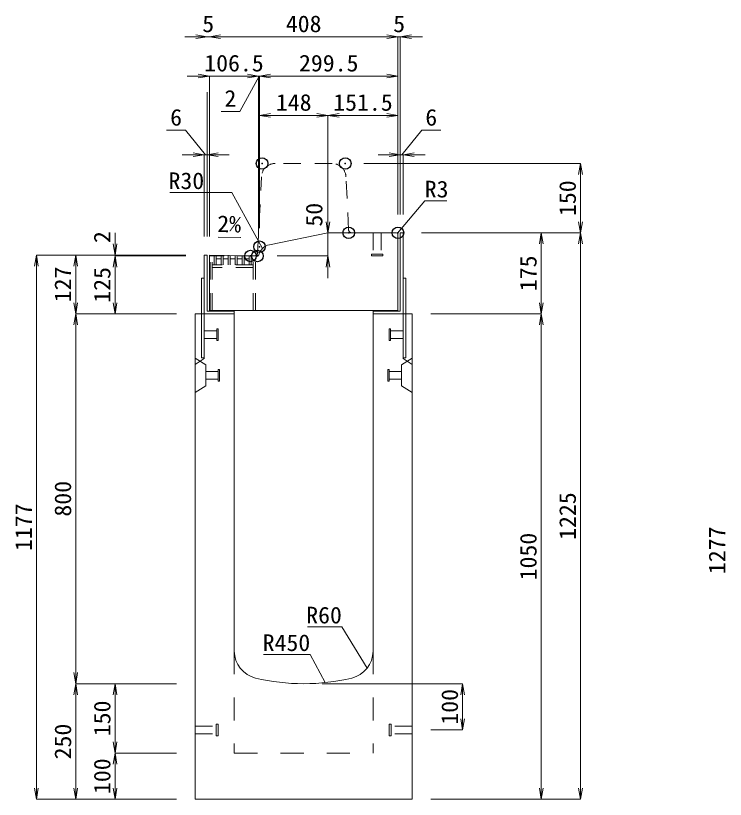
# Model space of a CAD drawing. Units: millimetres at full size. Extents: x -1809 to 57027, y -20349 to 17321.
# Drawn here: x 16777 to 18312, y -8696 to -7001 of the extents above; entities that cross this region are included whole.
import ezdxf
from ezdxf.enums import TextEntityAlignment as Align

# ---------------------------------------------------------------- set-up
doc = ezdxf.new("R2010")
doc.units = ezdxf.units.MM
doc.header["$LTSCALE"] = 50
doc.header["$PDMODE"] = 32
doc.header["$PDSIZE"] = 25
doc.linetypes.add('USER1', pattern=[2, 1, -1])
doc.linetypes.add('USER2', pattern=[1.35, 0.75, -0.6])
for name, color, linetype, lineweight in [('インサート', 3, 'USER2', 9), ('グレーチング', 7, 'USER2', 5), ('受枠', 3, 'Continuous', 5), ('寸法線', 7, 'Continuous', 13), ('引出線', 4, 'Continuous', 13), ('本体', 2, 'Continuous', 13)]:
    doc.layers.add(name, color=color, linetype=linetype, lineweight=lineweight)
doc.layers.add('作業エリア', color=11, linetype='Continuous')
doc.styles.add('ＭＳ 明朝', font='')
doc.styles.get('ＭＳ 明朝').set_extended_font_data('MS Mincho')

# ---------------------------------------------------------------- blocks, each defined once
blk = doc.blocks.new('open_arrow')
at = {"color": 0, "linetype": 'Continuous', "lineweight": -2}
blk.add_lwpolyline([(7.5, 1.25), (0, 0), (7.5, -1.25)], dxfattribs=at)

msp = doc.modelspace()

# ---------------------------------------------------------------- linework, layer by layer
at = {"layer": 'インサート'}
for p, q in [((17550.5, -7471.05), (17550.5, -7517.05)), ((17550.5, -7471.05), (17567.5, -7471.05)), ((17567.5, -7471.05), (17567.5, -7517.05)), ((17546.5, -7521.05), (17546.5, -7517.05)), ((17546.5, -7517.05), (17571.5, -7517.05)), ((17546.5, -7521.05), (17571.5, -7521.05)), ((17571.5, -7517.05), (17571.5, -7521.05)), ((17185, -7682.55), (17212, -7682.55)), ((17185, -7682.55), (17185, -7699.55)), ((17215, -7678.55), (17212, -7678.55)), ((17212, -7678.55), (17212, -7703.55)), ((17215, -7703.55), (17215, -7678.55)), ((17585, -7678.55), (17588, -7678.55)), ((17585, -7703.55), (17585, -7678.55)), ((17588, -7678.55), (17588, -7703.55)), ((17615, -7682.55), (17588, -7682.55)), ((17615, -7682.55), (17615, -7699.55)), ((17185, -7699.55), (17212, -7699.55)), ((17212, -7703.55), (17215, -7703.55)), ((17588, -7703.55), (17585, -7703.55)), ((17615, -7699.55), (17588, -7699.55)), ((17188.2, -7770.55), (17215.2, -7770.55)), ((17188.2, -7770.55), (17188.2, -7787.55)), ((17218.2, -7766.55), (17215.2, -7766.55)), ((17215.2, -7766.55), (17215.2, -7791.55)), ((17218.2, -7791.55), (17218.2, -7766.55)), ((17581.8, -7766.55), (17584.8, -7766.55)), ((17581.8, -7791.55), (17581.8, -7766.55)), ((17584.8, -7766.55), (17584.8, -7791.55)), ((17611.8, -7770.55), (17584.8, -7770.55)), ((17611.8, -7770.55), (17611.8, -7787.55)), ((17188.2, -7787.55), (17215.2, -7787.55)), ((17215.2, -7791.55), (17218.2, -7791.55)), ((17584.8, -7791.55), (17581.8, -7791.55)), ((17611.8, -7787.55), (17584.8, -7787.55)), ((17165, -8537.55), (17211, -8537.55)), ((17165, -8554.55), (17165, -8537.55)), ((17211, -8558.55), (17211, -8533.55)), ((17211, -8533.55), (17215, -8533.55)), ((17215, -8558.55), (17215, -8533.55)), ((17585, -8533.55), (17589, -8533.55)), ((17585, -8533.55), (17585, -8558.55)), ((17589, -8533.55), (17589, -8558.55)), ((17635, -8537.55), (17589, -8537.55)), ((17635, -8537.55), (17635, -8554.55)), ((17165, -8554.55), (17211, -8554.55)), ((17635, -8554.55), (17589, -8554.55)), ((17215, -8558.55), (17211, -8558.55)), ((17589, -8558.55), (17585, -8558.55))]:
    msp.add_line(p, q, dxfattribs=at)
at = {"layer": 'グレーチング'}
for p, q in [((17197.5, -7639.05), (17197.5, -7521.05)), ((17295.5, -7521.05), (17197.5, -7521.05)), ((17202, -7639.05), (17202, -7521.05)), ((17206.5, -7540.05), (17206.5, -7521.05)), ((17211, -7540.05), (17211, -7521.05)), ((17221.6, -7540.05), (17221.6, -7521.05)), ((17226.1, -7540.05), (17226.1, -7521.05)), ((17236.7, -7540.05), (17236.7, -7521.05)), ((17241.2, -7540.05), (17241.2, -7521.05)), ((17251.8, -7540.05), (17251.8, -7521.05)), ((17256.3, -7540.05), (17256.3, -7521.05)), ((17266.9, -7540.05), (17266.9, -7521.05)), ((17271.4, -7540.05), (17271.4, -7521.05)), ((17282, -7540.05), (17282, -7521.05)), ((17286.5, -7540.05), (17286.5, -7521.05)), ((17291, -7639.05), (17291, -7521.05)), ((17295.5, -7639.05), (17295.5, -7521.05)), ((17291, -7540.05), (17202, -7540.05)), ((17221.6, -7527.05), (17211, -7527.05)), ((17236.7, -7527.05), (17226.1, -7527.05)), ((17251.8, -7527.05), (17241.2, -7527.05)), ((17266.9, -7527.05), (17256.3, -7527.05)), ((17282, -7527.05), (17271.4, -7527.05)), ((17291, -7546.05), (17202, -7546.05))]:
    msp.add_line(p, q, dxfattribs=at)
at = {"layer": '作業エリア'}
for p in [(17310, -7321.05), (17490, -7321.05), (17497.5, -7471.05), (17604, -7471.05), (17304.5, -7501.05), (17285, -7521.05), (17300, -7521.05)]:
    msp.add_point(p, dxfattribs=at)
at = {"layer": '受枠'}
for p, q in [((17609, -7471.05), (17609, -7640.05)), ((17615, -7471.05), (17609, -7471.05)), ((17615, -7471.05), (17615, -7741.05)), ((17185, -7519.05), (17185, -7741.05)), ((17185, -7519.05), (17191, -7519.05)), ((17191, -7519.05), (17191, -7640.05)), ((17179, -7569.05), (17179, -7741.05)), ((17179, -7569.05), (17185, -7569.05)), ((17621, -7569.05), (17615, -7569.05)), ((17621, -7569.05), (17621, -7741.05)), ((17191, -7640.05), (17250, -7640.05)), ((17250, -7640.05), (17250, -7646.05)), ((17550, -7640.05), (17550, -7646.05)), ((17609, -7640.05), (17550, -7640.05)), ((17185, -7646.05), (17250, -7646.05)), ((17615, -7646.05), (17550, -7646.05)), ((17179, -7741.05), (17185, -7741.05)), ((17621, -7741.05), (17615, -7741.05))]:
    msp.add_line(p, q, dxfattribs=at)
at = {"layer": '寸法線'}
for p, q in [((17244, -7046.93), (17143, -7046.93)), ((17604, -7046.93), (17196, -7046.93)), ((17556, -7046.93), (17657, -7046.93)), ((17604, -7431.03), (17604, -7046.93)), ((17604, -7431.03), (17604, -7046.93)), ((17609, -7431.03), (17609, -7046.93)), ((17302.57, -7131.93), (17148, -7131.93)), ((17196, -7479.25), (17196, -7131.93)), ((17352.5, -7131.93), (17254.57, -7131.93)), ((17303.53, -7131.93), (17261.69, -7208.3)), ((17302.57, -7481.03), (17302.57, -7131.93)), ((17604, -7131.93), (17304.5, -7131.93)), ((17304.5, -7461.03), (17304.5, -7131.93)), ((17604, -7431.03), (17604, -7131.93)), ((17191, -7479.03), (17191, -7166.91)), ((17196, -7479.25), (17196, -7176.93)), ((17196, -7479.25), (17196, -7176.93)), ((17302.57, -7481.03), (17302.57, -7178.69)), ((17304.5, -7461.03), (17304.5, -7176.93)), ((17261.69, -7208.3), (17221.28, -7208.3)), ((17304.5, -7216.93), (17452.5, -7216.93)), ((17304.5, -7461.03), (17304.5, -7216.93)), ((17452.5, -7431.03), (17452.5, -7216.93)), ((17452.5, -7216.93), (17604, -7216.93)), ((17452.5, -7431.03), (17452.5, -7216.93)), ((17604, -7431.03), (17604, -7216.93)), ((17144.67, -7249.13), (17103.44, -7249.13)), ((17188, -7301.93), (17144.67, -7249.13)), ((17612, -7301.93), (17655.33, -7249.13)), ((17655.33, -7249.13), (17696.56, -7249.13)), ((17239, -7301.93), (17137, -7301.93)), ((17185, -7479.03), (17185, -7301.93)), ((17191, -7479.03), (17191, -7301.93)), ((17561, -7301.93), (17663, -7301.93)), ((17609, -7431.03), (17609, -7301.93)), ((17615, -7431.03), (17615, -7301.93)), ((17530.02, -7321.05), (17998.78, -7321.05)), ((17998.78, -7321.05), (17998.78, -7471.05)), ((17452.5, -7423.05), (17452.5, -7569.05)), ((16992.06, -7471.05), (16992.06, -7569.05)), ((17655.02, -7471.05), (17913.78, -7471.05)), ((17655.02, -7471.05), (17998.78, -7471.05)), ((17655.02, -7471.05), (17998.78, -7471.05)), ((17913.78, -7471.05), (17913.78, -7646.05)), ((17998.78, -7471.05), (17998.78, -8696.05)), ((16822.06, -8696.05), (16822.06, -7519.05)), ((17144.98, -7519.05), (16822.06, -7519.05)), ((16907.06, -7519.05), (16907.06, -7646.05)), ((17144.98, -7519.05), (16907.06, -7519.05)), ((17144.98, -7519.05), (16992.06, -7519.05)), ((17144.98, -7521.05), (16992.06, -7521.05)), ((16992.06, -7521.05), (16992.06, -7646.05)), ((17144.98, -7521.05), (16992.06, -7521.05)), ((17342.59, -7521.05), (17452.5, -7521.05)), ((17124.98, -7646.05), (16907.06, -7646.05)), ((16907.06, -7646.05), (16907.06, -8446.05)), ((17124.98, -7646.05), (16907.06, -7646.05)), ((17124.98, -7646.05), (16992.06, -7646.05)), ((17675.02, -7646.05), (17913.78, -7646.05)), ((17675.02, -7646.05), (17913.78, -7646.05)), ((17913.78, -7646.05), (17913.78, -8696.05)), ((17124.98, -8446.05), (16907.06, -8446.05)), ((16907.06, -8696.05), (16907.06, -8446.05)), ((17124.98, -8446.05), (16907.06, -8446.05)), ((16992.06, -8446.05), (16992.06, -8596.05)), ((17124.98, -8446.05), (16992.06, -8446.05)), ((17440.02, -8446.05), (17743.78, -8446.05)), ((17743.78, -8446.05), (17743.78, -8546.05)), ((17675.02, -8546.05), (17743.78, -8546.05)), ((17124.98, -8596.05), (16992.06, -8596.05)), ((16992.06, -8596.05), (16992.06, -8696.05)), ((17124.98, -8596.05), (16992.06, -8596.05)), ((17124.98, -8696.05), (16822.06, -8696.05)), ((17124.98, -8696.05), (16907.06, -8696.05)), ((17124.98, -8696.05), (16992.06, -8696.05)), ((17675.02, -8696.05), (17913.78, -8696.05)), ((17675.02, -8696.05), (17998.78, -8696.05))]:
    msp.add_line(p, q, dxfattribs=at)
at = {"layer": '引出線'}
for points in [[(17310.6, -7505.19), (17244.87, -7383.51), (17184.87, -7383.51), (17110.2, -7383.51)], [(17603.12, -7471.93), (17661.85, -7401.57), (17709.57, -7401.57)], [(17264, -7481.04), (17215.26, -7480.06), (17264, -7481.04)], [(17537.07, -8412.74), (17482.66, -8322.84), (17407.98, -8322.84)], [(17446.44, -8443.65), (17414.22, -8382.51), (17313.21, -8382.51)]]:
    msp.add_lwpolyline(points, dxfattribs=at)
at = {"layer": '本体', "linetype": 'USER2', "lineweight": 9}
for p, q in [((17461.46, -7321.05), (17338.54, -7321.05)), ((17300.33, -7514.4), (17308.57, -7349.56)), ((17497.17, -7464.4), (17491.43, -7349.56)), ((17185, -7743.05), (17185, -7646.05)), ((17615, -7743.05), (17615, -7646.05)), ((17165, -7755.55), (17185, -7743.05)), ((17635, -7755.55), (17615, -7743.05))]:
    msp.add_line(p, q, dxfattribs=at)
at = {"layer": '本体'}
for p, q in [((17452.5, -7471.05), (17326.19, -7496.66)), ((17601, -7471.05), (17452.5, -7471.05)), ((17604, -7474.05), (17604, -7639.05)), ((17196, -7639.05), (17196, -7519.27)), ((17196, -7519.27), (17285, -7521.05)), ((17285, -7521.05), (17302.57, -7521.05)), ((17604, -7639.05), (17196, -7639.05)), ((17165, -7646.05), (17165, -8696.05)), ((17165, -7646.05), (17250, -7646.05)), ((17250, -7646.05), (17250, -8375.53)), ((17550, -7646.05), (17550, -8375.53)), ((17550, -7646.05), (17635, -7646.05)), ((17635, -7646.05), (17635, -8696.05)), ((17165, -8696.05), (17635, -8696.05))]:
    msp.add_line(p, q, dxfattribs=at)
at = {"layer": '本体', "lineweight": 9}
for p, q in [((17165, -7742.05), (17188.2, -7756.55)), ((17634.58, -7742.31), (17611.8, -7756.55)), ((17188.2, -7756.55), (17188.2, -7801.55)), ((17611.8, -7756.55), (17611.8, -7801.55)), ((17188.2, -7801.55), (17165, -7816.05)), ((17611.8, -7801.55), (17635, -7816.05))]:
    msp.add_line(p, q, dxfattribs=at)
at = {"layer": '本体', "linetype": 'USER1', "lineweight": 15}
for p, q in [((17250, -8375.53), (17250, -8596.05)), ((17550, -8375.53), (17550, -8596.05)), ((17250, -8596.05), (17550, -8596.05))]:
    msp.add_line(p, q, dxfattribs=at)
at = {"layer": '本体', "linetype": 'USER2', "lineweight": 9}
for centre, radius, start, end in [((17338.54, -7351.05), 30, 90, 177.13759), ((17461.46, -7351.05), 30, 2.86241, 90), ((17504.16, -7464.05), 7, 182.86241, 270), ((17293.34, -7514.05), 7, 270, 357.13759)]:
    msp.add_arc(centre, radius, start, end, dxfattribs=at)
at = {"layer": '本体'}
for centre, radius, start, end in [((17601, -7474.05), 3, 0, 90), ((17332.15, -7526.06), 30, 101.45875, 170.39512), ((17310, -8375.53), 60, 180, 256.65764), ((17490, -8375.53), 60, 283.34236, 0), ((17400, -7996.05), 450, 256.65764, 283.34236)]:
    msp.add_arc(centre, radius, start, end, dxfattribs=at)

# ---------------------------------------------------------------- block references
at = {"layer": '寸法線', "xscale": 3.2, "yscale": 3.2}
for p, rotation in [((17191, -7046.93), 180), ((17604, -7046.93), 180), ((17604, -7046.93), 180), ((17196, -7131.93), 180), ((17302.57, -7131.93), 180), ((17302.57, -7131.93), 180), ((17604, -7131.93), 180), ((17452.5, -7216.93), 180), ((17604, -7216.93), 180), ((17185, -7301.93), 180), ((17609, -7301.93), 180), ((17998.78, -7321.05), 270), ((17452.5, -7471.05), 90), ((17998.78, -7471.05), 90), ((17913.78, -7471.05), 270), ((17998.78, -7471.05), 270), ((16992.06, -7519.05), 90), ((16822.06, -7519.05), 270), ((16907.06, -7519.05), 270), ((16992.06, -7521.05), 270), ((16992.06, -7521.05), 270), ((17452.5, -7521.05), 270), ((16907.06, -7646.05), 90), ((16992.06, -7646.05), 90), ((17913.78, -7646.05), 90), ((16907.06, -7646.05), 270), ((17913.78, -7646.05), 270), ((16907.06, -8446.05), 90), ((16907.06, -8446.05), 270), ((16992.06, -8446.05), 270), ((17743.78, -8446.05), 270), ((17743.78, -8546.05), 90), ((16992.06, -8596.05), 90), ((16992.06, -8596.05), 270), ((16822.06, -8696.05), 90), ((16907.06, -8696.05), 90), ((16992.06, -8696.05), 90), ((17913.78, -8696.05), 90), ((17998.78, -8696.05), 90)]:
    msp.add_blockref('open_arrow', p, dxfattribs=dict(at, rotation=rotation))
for p in [(17196, -7046.93), (17196, -7046.93), (17609, -7046.93), (17304.5, -7131.93), (17304.5, -7131.93), (17304.5, -7216.93), (17452.5, -7216.93), (17191, -7301.93), (17615, -7301.93)]:
    msp.add_blockref('open_arrow', p, dxfattribs=at)
at = {"layer": '引出線', "xscale": 0.0533, "yscale": 0.0533}
for p, rotation in [((17603.12, -7471.93), 50.2), ((17264, -7481.04), 178.9), ((17310.6, -7505.19), 118.4), ((17537.07, -8412.74), 121.2), ((17446.44, -8443.65), 117.8)]:
    msp.add_blockref('open_arrow', p, dxfattribs=dict(at, rotation=rotation))

# ---------------------------------------------------------------- texts
at = {"layer": '寸法線', "style": 'ＭＳ 明朝', "width": 1.05}
for s, p in [('5', (17193.5, -7018.91)), ('408', (17400, -7018.91)), ('5', (17606.5, -7018.91)), ('106.5', (17249.28, -7103.91)), ('299.5', (17454.25, -7103.91)), ('2', (17241.48, -7180.28)), ('148', (17378.5, -7188.91)), ('151.5', (17528.25, -7188.91)), ('6', (17124.05, -7221.11)), ('6', (17675.95, -7221.11))]:
    msp.add_text(s, height=36.03, dxfattribs=at).set_placement(p, align=Align.MIDDLE_CENTER)
for s, p in [('150', (17970.76, -7396.05)), ('50', (17422.5, -7431.79)), ('2', (16964.06, -7480.2)), ('175', (17885.76, -7558.55)), ('127', (16879.04, -7582.55)), ('125', (16964.04, -7583.55)), ('800', (16879.04, -8046.05)), ('1225', (17970.76, -8083.55)), ('1177', (16794.04, -8107.55)), ('1277', (18294.04, -8157.55)), ('1050', (17885.76, -8171.05)), ('100', (17715.76, -8496.05)), ('150', (16964.04, -8521.05)), ('250', (16879.04, -8571.05)), ('100', (16964.04, -8646.05))]:
    msp.add_text(s, height=36.03, rotation=90, dxfattribs=at).set_placement(p, align=Align.MIDDLE_CENTER)
at = {"layer": '引出線', "style": 'ＭＳ 明朝', "width": 1.05}
for s, p in [('R30', (17184.87, -7340.31)), ('R60', (17482.66, -8279.64)), ('R450', (17414.22, -8339.31))]:
    msp.add_text(s, height=36.03, dxfattribs=at).set_placement(p, align=Align.TOP_RIGHT)
msp.add_text('R3', height=36.03, dxfattribs=at).set_placement((17661.85, -7358.37), align=Align.TOP_LEFT)
msp.add_text('2%', height=36.03, rotation=358.854, dxfattribs=at).set_placement((17264.94, -7434.14), align=Align.TOP_RIGHT)

doc.saveas('drawing.dxf')
